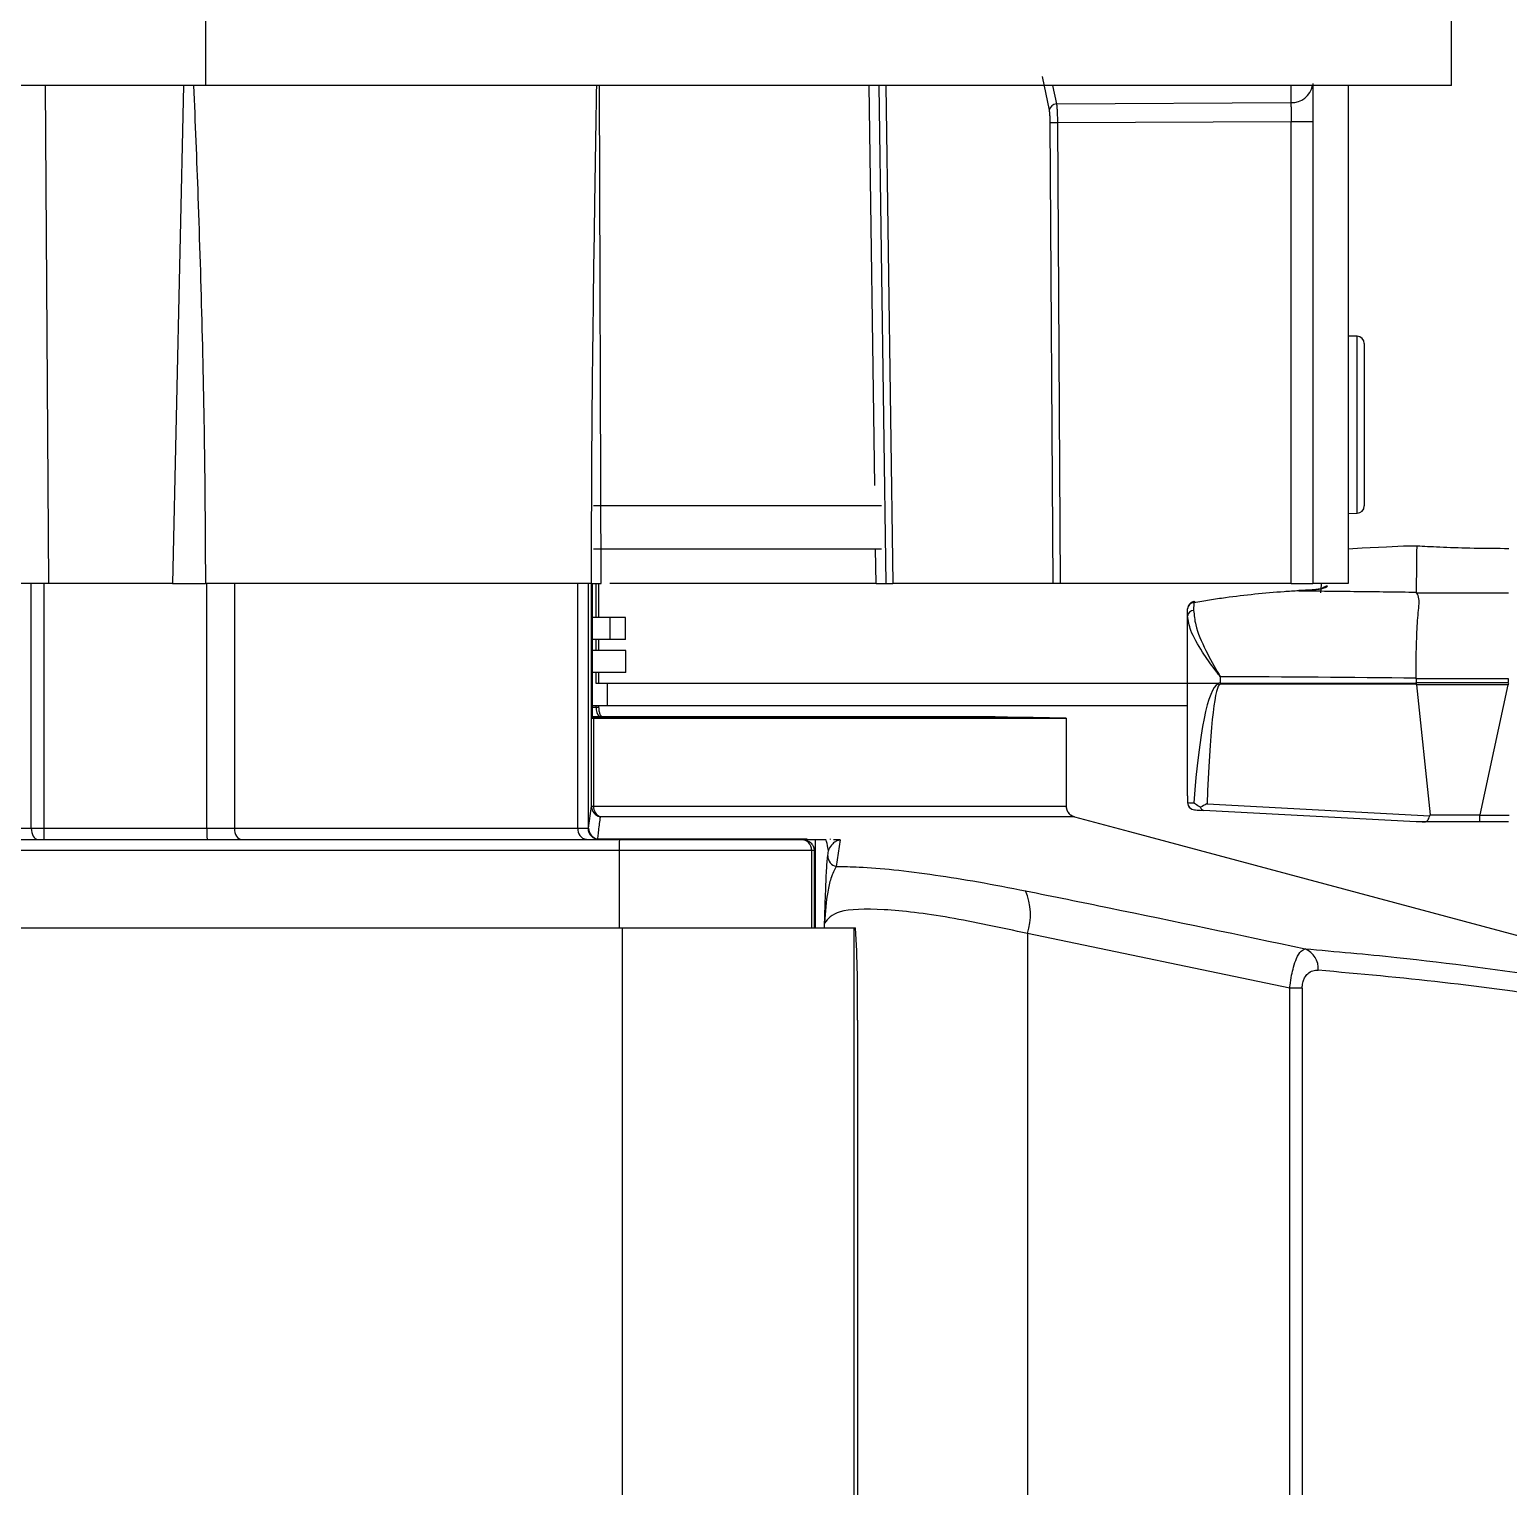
# Model space of a CAD drawing. Extents: x 6 to 134, y 3 to 97.
# Drawn here: x 59.157 to 61.162, y 82.155 to 84.13 of the extents above; entities that cross this region are included whole.
import ezdxf

# ---------------------------------------------------------------- set-up
doc = ezdxf.new("R2010")
doc.units = 0
doc.header["$MEASUREMENT"] = 0
doc.layers.add('OBJECT', color=7, linetype='CONTINUOUS')

msp = doc.modelspace()

# ---------------------------------------------------------------- linework, layer by layer
at = {"layer": 'OBJECT'}
for p, q in [((59.3964, 84.0543), (59.3964, 85.3043)), ((61.0844, 84.0543), (61.0844, 85.3043)), ((60.5395, 84.0207), (60.5301, 84.0662)), ((59.3964, 84.0543), (57.8174, 84.0543)), ((59.1836, 83.3793), (59.1789, 84.0543)), ((59.3662, 84.0543), (59.3513, 83.3793)), ((61.0844, 84.0543), (59.3964, 84.0543)), ((59.9319, 83.3793), (59.9299, 84.0543)), ((60.3028, 83.5119), (60.2953, 84.0543)), ((60.3184, 83.3793), (60.309, 84.0543)), ((60.318, 84.0543), (60.3274, 83.3793)), ((60.544, 84.0543), (60.5492, 84.0294)), ((60.8669, 84.0543), (60.8669, 84.031)), ((60.8964, 84.057), (60.8964, 83.3793)), ((60.9444, 84.0543), (60.9444, 83.3793)), ((60.5492, 84.0294), (60.8669, 84.031)), ((60.5447, 83.3793), (60.5408, 84.0035)), ((60.8671, 84.0051), (60.5505, 84.0036)), ((60.5505, 84.0036), (60.5544, 83.3793)), ((60.8964, 84.0051), (60.8671, 84.0051)), ((60.8671, 83.3793), (60.8671, 84.0051)), ((60.9565, 83.7143), (60.9444, 83.7145)), ((60.9565, 83.4744), (60.9565, 83.7143)), ((60.9664, 83.7043), (60.9664, 83.5943)), ((60.9664, 83.5943), (60.9664, 83.4844)), ((60.3119, 83.4843), (59.9217, 83.4843)), ((60.9444, 83.4742), (60.9565, 83.4744)), ((60.3119, 83.4259), (59.9217, 83.4259)), ((60.3047, 83.3793), (60.304, 83.4259)), ((61.0196, 83.4299), (61.0196, 83.4299)), ((59.1597, 83.0473), (59.1597, 83.3793)), ((59.1768, 83.3793), (59.1768, 83.0473)), ((59.3513, 83.3793), (59.1836, 83.3793)), ((59.9189, 83.3793), (59.3958, 83.3793)), ((59.3978, 83.0473), (59.3978, 83.3793)), ((59.435, 83.3793), (59.435, 83.0473)), ((59.9005, 83.0473), (59.9005, 83.3793)), ((59.9144, 83.3793), (59.9144, 83.0473)), ((59.9189, 83.0774), (59.9189, 83.3793)), ((59.9198, 83.3793), (59.9198, 83.1964)), ((59.9253, 83.3332), (59.9253, 83.3793)), ((59.9287, 83.3793), (59.9287, 83.3332)), ((60.3047, 83.3793), (59.944, 83.3793)), ((60.3047, 83.3793), (60.3184, 83.3793)), ((60.5447, 83.3793), (60.3274, 83.3793)), ((60.8671, 83.3793), (60.5544, 83.3793)), ((60.8671, 83.3793), (60.8964, 83.3793)), ((60.9444, 83.3793), (60.8964, 83.3793)), ((60.8958, 83.3705), (60.8776, 83.3695)), ((60.8958, 83.3702), (60.8776, 83.3693)), ((60.8958, 83.3705), (60.8958, 83.3705)), ((61.0368, 83.3674), (61.0373, 83.3667)), ((61.0373, 83.3667), (61.1618, 83.3667)), ((60.7268, 83.3351), (60.7269, 83.3447)), ((60.7355, 83.3531), (60.7351, 83.3426)), ((60.7365, 83.3546), (60.7353, 83.3543)), ((59.9441, 83.3332), (59.9198, 83.3332)), ((59.9441, 83.3032), (59.9441, 83.3332)), ((59.9651, 83.3332), (59.9441, 83.3332)), ((59.9651, 83.3032), (59.9651, 83.3332)), ((60.7268, 83.2434), (60.7268, 83.3351)), ((59.9441, 83.3032), (59.9198, 83.3032)), ((59.9253, 83.2883), (59.9253, 83.3032)), ((59.9287, 83.3032), (59.9287, 83.2883)), ((59.9651, 83.3032), (59.9441, 83.3032)), ((59.9654, 83.2883), (59.9198, 83.2883)), ((59.9654, 83.2583), (59.9654, 83.2883)), ((59.9654, 83.2583), (59.9198, 83.2583)), ((59.9253, 83.2434), (59.9253, 83.2583)), ((59.9287, 83.2583), (59.9287, 83.2434)), ((59.9409, 83.2434), (59.9253, 83.2434)), ((59.9409, 83.2134), (59.9409, 83.2434)), ((60.7268, 83.2434), (59.9409, 83.2434)), ((60.7682, 83.2434), (60.7268, 83.2434)), ((60.7268, 83.0911), (60.7268, 83.2434)), ((60.7712, 83.2526), (60.7712, 83.2442)), ((60.7712, 83.2442), (61.0367, 83.2442)), ((61.0368, 83.2426), (60.7713, 83.2426)), ((61.1617, 83.2501), (61.0367, 83.2501)), ((61.0367, 83.2501), (61.0367, 83.2449)), ((61.0367, 83.2449), (61.1617, 83.2449)), ((61.0367, 83.2442), (61.0368, 83.2426)), ((61.1613, 83.2418), (61.0369, 83.2418)), ((61.0369, 83.2418), (61.0555, 83.0656)), ((61.1232, 83.0656), (61.1613, 83.2418)), ((61.1617, 83.2449), (61.1617, 83.2501)), ((59.9409, 83.2134), (59.9198, 83.2134)), ((59.9198, 83.2116), (59.9253, 83.2115)), ((60.466, 83.1983), (59.9198, 83.1983)), ((60.4825, 83.1979), (59.9198, 83.1979)), ((60.4828, 83.1979), (59.9198, 83.1979)), ((59.9198, 83.1964), (59.9217, 83.1964)), ((59.9217, 83.1964), (59.9217, 83.0774)), ((59.9217, 83.1964), (60.5624, 83.1964)), ((59.9253, 83.2115), (59.9253, 83.2134)), ((59.9253, 83.2115), (59.9287, 83.2113)), ((59.9287, 83.2134), (59.9287, 83.2113)), ((60.7268, 83.2134), (59.9409, 83.2134)), ((60.466, 83.1979), (60.466, 83.1983)), ((60.4809, 83.198), (60.4815, 83.1979)), ((60.4809, 83.198), (60.4809, 83.1979)), ((60.5025, 83.1976), (60.4828, 83.1979)), ((60.5025, 83.1976), (60.5027, 83.1975)), ((60.5624, 83.1964), (60.5074, 83.1975)), ((60.5624, 83.1964), (60.5177, 83.1973)), ((60.5624, 83.1964), (60.5624, 83.0774)), ((59.9151, 83.0473), (59.9189, 83.0774)), ((59.9189, 83.0774), (59.9217, 83.0774)), ((59.9217, 83.0774), (60.5624, 83.0774)), ((60.7268, 83.0911), (60.7269, 83.0822)), ((60.7532, 83.0806), (61.0553, 83.0642)), ((60.5735, 83.0629), (59.9307, 83.0629)), ((61.0367, 83.0559), (60.7485, 83.0715)), ((61.045, 83.0559), (61.0367, 83.0559)), ((61.1225, 83.0559), (61.045, 83.0559)), ((61.0555, 83.0656), (61.1232, 83.0656)), ((61.1617, 83.0559), (61.1225, 83.0559)), ((61.1231, 83.0653), (61.1627, 83.0653)), ((59.0754, 83.0473), (59.1597, 83.0473)), ((59.1597, 83.0473), (59.1768, 83.0473)), ((59.1768, 83.0473), (59.3978, 83.0473)), ((59.3978, 83.0473), (59.435, 83.0473)), ((59.435, 83.0473), (59.9005, 83.0473)), ((59.9005, 83.0473), (59.9144, 83.0473)), ((59.9144, 83.0473), (59.9151, 83.0473)), ((58.9486, 83.0323), (59.9568, 83.0323)), ((59.9567, 83.0173), (58.9486, 83.0173)), ((59.927, 83.0328), (60.2111, 83.0328)), ((60.2173, 83.0173), (59.9567, 83.0173)), ((59.9567, 83.0173), (59.9567, 82.9123)), ((59.9568, 83.0323), (60.2023, 83.0323)), ((60.2023, 83.0323), (60.2044, 83.0323)), ((60.2044, 83.0323), (60.2227, 83.0323)), ((60.2208, 83.0173), (60.2173, 83.0173)), ((60.2173, 83.0173), (60.2173, 82.9123)), ((60.2208, 83.0173), (60.2208, 82.9123)), ((60.2227, 83.0323), (60.2364, 83.0323)), ((60.2227, 82.9123), (60.2227, 83.0323)), ((60.2391, 83.0099), (60.2401, 83.0173)), ((60.243, 83.0323), (60.243, 83.0328)), ((60.2561, 83.0318), (60.2508, 82.9954)), ((60.2349, 82.9123), (60.2349, 82.9186)), ((59.0552, 82.9123), (59.9607, 82.9123)), ((59.9607, 82.9123), (59.9607, 81.0123)), ((59.9607, 82.9123), (60.2744, 82.9123)), ((60.2744, 82.9123), (60.2744, 81.0123)), ((60.2744, 82.9123), (60.2769, 82.9123)), ((60.5097, 82.9046), (60.5097, 81.7133)), ((60.8654, 82.8308), (60.5097, 82.9046)), ((60.8654, 81.7185), (60.8654, 82.8308)), ((60.8823, 82.8308), (60.8654, 82.8308)), ((60.8823, 82.8308), (60.8823, 81.7283)), ((60.2794, 82.7873), (60.2794, 81.1373))]:
    msp.add_line(p, q, dxfattribs=at)
at = {"layer": 'OBJECT', "flags": 128}
for points in [[(61.0196, 83.4299), (60.9963, 83.4286), (60.9635, 83.4269), (60.9444, 83.4258)], [(60.8776, 83.3693), (60.8776, 83.3695), (60.8776, 83.3695)], [(60.8958, 83.3702), (60.8958, 83.3705), (60.8958, 83.3705)], [(60.5735, 83.0629), (60.6481, 83.043), (61.2465, 82.8826)], [(60.5735, 83.0629), (60.6481, 83.043), (61.2465, 82.8826)], [(59.1597, 83.0473), (59.1599, 83.0444), (59.1604, 83.0415), (59.1612, 83.039), (59.1623, 83.0367), (59.1636, 83.0348), (59.1651, 83.0334), (59.1668, 83.0326), (59.1685, 83.0323)], [(59.435, 83.0473), (59.4352, 83.0444), (59.4358, 83.0415), (59.4367, 83.039), (59.4378, 83.0367), (59.4393, 83.0348), (59.4409, 83.0334), (59.4427, 83.0326), (59.4446, 83.0323)]]:
    msp.add_lwpolyline(points, dxfattribs=at)
at = {"layer": 'OBJECT'}
for centre, radius, start, end in [((60.8682, 84.0595), 0.0285, 267.3386, 349.5443), ((60.5494, 84.0193), 0.01, 91.1303, 172.459), ((60.6666, 74.5085), 9.4958, 90.70059, 90.75896), ((60.9564, 83.7043), 0.01, 0, 89), ((60.9564, 83.4844), 0.01, 271, 0), ((64.8419, 83.3634), 3.8051, 179.0001, 179.9396), ((60.9167, 83.3656), 0.01, 92.5479, 133.9504), ((60.7353, 83.334), 0.00855, 91.3488, 172.8363), ((60.7369, 83.3447), 0.01, 99.2547, 179.8866), ((60.7359, 83.3441), 0.00905, 92.809, 175.6889), ((60.7449, 83.3551), 0.00968, 182.823, 191.8234), ((60.8622, 83.3327), 0.1297, 223.5321, 224.5018), ((60.8865, 83.2442), 0.1152, 179.9998, 180.7844), ((59.9429, 83.21), 0.0177, 175.2939, 221.5714), ((59.9338, 83.0776), 0.0149, 180.4452, 258.1362), ((59.9365, 83.0766), 0.0148, 176.6846, 246.9956), ((60.7369, 83.0821), 0.00999, 179.9527, 266.8572), ((60.7276, 83.082), 0.000648, 168.4953, 180.7623), ((60.7369, 83.0822), 0.01, 180.7902, 266.8205), ((59.4275, 83.0435), 0.2508, 179.1434, 182.5714), ((59.6485, 83.0435), 0.2508, 179.1434, 182.5714), ((59.914, 83.0458), 0.0136, 173.5283, 261.5681), ((59.9294, 83.0473), 0.015, 179.9943, 269.9943), ((59.9301, 83.0473), 0.015, 179.9943, 269.9943), ((59.93, 83.0474), 0.0149, 180.4931, 258.5869), ((59.9301, 83.0416), 0.00935, 250.9697, 269.9199), ((61.4644, 83.021), 1.5077, 179.5725, 180.1425), ((60.2023, 83.0173), 0.015, 359.9926, 89.9926), ((60.254, 83.01), 0.0149, 180.3869, 257.6025), ((60.4321, 82.9305), 0.0818, 341.5288, 23.0636), ((58.7103, 82.8185), 1.5694, 358.8595, 3.425), ((60.8753, 82.8573), 0.0287, 355.1696, 67.9019)]:
    msp.add_arc(centre, radius, start, end, dxfattribs=at)
for centre, major_axis, ratio, start_param, end_param in [((60.7172, 81.1919), (0.1946, 2.2237), 0.001244, 0.181145, 0.210308), ((60.7868, 82.6746), (-0.0158, 0.5695), 0.101651, 0.04985, 0.771515), ((60.7791, 82.6731), (-0.0078, 0.5695), 0.050854, 0.051966, 0.77263), ((60.7868, 82.6746), (-0.0158, 0.5695), 0.101651, 6.280372, 6.333035), ((60.7791, 82.6731), (-0.0078, 0.5695), 0.050854, 6.282487, 6.335151), ((60.679, 81.1809), (7.8821, 0), 0.262863, 1.525405, 1.559096), ((60.589, 83.2501), (0.4477, 0), 0.268039, 0, 0.004204), ((60.589, 83.2449), (0.4477, 0), 0.268039, 6.276674, 6.283185), ((60.5887, 83.2449), (0.4484, -0.007), 0.267183, 0.032513, 0.03903), ((62.1398, 83.2449), (0.9788, 0.0064), 0.122419, 3.101136, 3.114225), ((60.7868, 83.0794), (0.06, -0.0027), 0.000057, 3.194361, 3.67501), ((60.7863, 83.0695), (0.05, -0.0027), 0.000068, 3.194362, 3.856194), ((61.0182, 83.0659), (0.0374, -0.0006), 0.267183, 6.175097, 6.315699), ((61.1225, 83.0659), (0, 0.01), 0.059909, 3.141593, 4.660029), ((61.2047, 83.0659), (0.0816, 0.0005), 0.122419, 3.114225, 3.140405)]:
    msp.add_ellipse(centre, major_axis=major_axis, ratio=ratio, start_param=start_param, end_param=end_param, dxfattribs=at)
for points, knots in [([(59.3797, 84.0543), (59.3818, 84.004), (59.3862, 83.8938), (59.3913, 83.7238), (59.395, 83.5491), (59.3955, 83.4342), (59.3958, 83.3793)], [0, 0, 0, 0, 0.22394, 0.489698, 0.755953, 1, 1, 1, 1]), ([(59.9189, 83.3793), (59.9191, 83.4342), (59.9193, 83.5491), (59.9211, 83.7237), (59.9235, 83.8938), (59.9252, 84.0039), (59.9261, 84.0543)], [0, 0, 0, 0, 0.24402, 0.510283, 0.77599, 1, 1, 1, 1]), ([(60.5408, 84.0035), (60.5408, 84.0052), (60.5407, 84.0087), (60.5404, 84.0135), (60.54, 84.0177), (60.5396, 84.0197), (60.5395, 84.0207)], [0, 0, 0, 0, 0.248922, 0.499832, 0.751193, 1, 1, 1, 1]), ([(60.5492, 84.0294), (60.5494, 84.0279), (60.5497, 84.0249), (60.5501, 84.0186), (60.5504, 84.0114), (60.5504, 84.0062), (60.5505, 84.0036)], [0, 0, 0, 0, 0.249391, 0.499164, 0.749322, 1, 1, 1, 1]), ([(60.8669, 84.031), (60.8669, 84.0296), (60.867, 84.0266), (60.8671, 84.0202), (60.8672, 84.013), (60.8671, 84.0077), (60.8671, 84.0051)], [0, 0, 0, 0, 0.249456, 0.499866, 0.749774, 1, 1, 1, 1]), ([(61.0374, 83.4298), (61.0307, 83.4298), (61.0222, 83.4299), (61.0201, 83.4299), (61.0196, 83.4299)], [0, 0, 0, 0, 0.791837, 1, 1, 1, 1]), ([(61.0376, 83.4298), (61.0376, 83.4298), (61.0375, 83.4298), (61.0374, 83.4298), (61.0374, 83.4298), (61.0374, 83.4298), (61.0374, 83.4298)], [0, 0, 0, 0, 0.159851, 0.363921, 0.750554, 1, 1, 1, 1]), ([(61.1623, 83.4263), (61.1463, 83.4264), (61.1143, 83.4266), (61.0718, 83.428), (61.0482, 83.4292), (61.0389, 83.4297), (61.0376, 83.4298)], [0, 0, 0, 0, 0.315568, 0.631102, 0.947588, 1, 1, 1, 1]), ([(59.1836, 83.3793), (59.1797, 83.3793), (59.1691, 83.3793), (59.1545, 83.3793), (59.1454, 83.3793), (59.1419, 83.3793)], [0, 0, 0, 0, 0.2638841, 0.7230958, 1, 1, 1, 1]), ([(59.3513, 83.3793), (59.358, 83.3793), (59.3716, 83.3793), (59.3866, 83.3793), (59.3939, 83.3793), (59.3958, 83.3793)], [0, 0, 0, 0, 0.425022, 0.850044, 1, 1, 1, 1]), ([(59.9189, 83.3793), (59.9227, 83.3793), (59.9301, 83.3793), (59.9328, 83.3793), (59.9321, 83.3793), (59.9319, 83.3793)], [0, 0, 0, 0, 0.425022, 0.850044, 1, 1, 1, 1]), ([(60.3184, 83.3793), (60.319, 83.3793), (60.3201, 83.3793), (60.3217, 83.3793), (60.3232, 83.3793), (60.3246, 83.3793), (60.3257, 83.3793), (60.3267, 83.3793), (60.3271, 83.3793), (60.3274, 83.3793)], [0, 0, 0, 0, 0.143842, 0.287685, 0.431527, 0.575369, 0.719212, 0.85775, 1, 1, 1, 1]), ([(60.5544, 83.3793), (60.5532, 83.3793), (60.5516, 83.3793), (60.5496, 83.3793), (60.5482, 83.3793), (60.547, 83.3793), (60.546, 83.3793), (60.5451, 83.3793), (60.5449, 83.3793), (60.5447, 83.3793)], [0, 0, 0, 0, 0.235211, 0.351549, 0.467887, 0.584225, 0.700562, 0.8169, 1, 1, 1, 1]), ([(60.8776, 83.3693), (60.871, 83.3688), (60.851, 83.3676), (60.8178, 83.3647), (60.7842, 83.3607), (60.7567, 83.3567), (60.7425, 83.3543), (60.7355, 83.3531)], [0, 0, 0, 0, 0.139672, 0.419039, 0.698673, 0.849307, 1, 1, 1, 1]), ([(60.8776, 83.3693), (60.9042, 83.369), (60.9572, 83.3685), (61.0103, 83.3678), (61.0368, 83.3674)], [0, 0, 0, 0, 0.499998, 1, 1, 1, 1]), ([(60.9163, 83.3756), (60.916, 83.3751), (60.9154, 83.3741), (60.9117, 83.3726), (60.9064, 83.3713), (60.9007, 83.3705), (60.8971, 83.3703), (60.8958, 83.3702)], [0, 0, 0, 0, 0.219062, 0.43802, 0.659218, 0.879999, 1, 1, 1, 1]), ([(60.9007, 83.3709), (60.9, 83.3708), (60.8985, 83.3706), (60.8968, 83.3705), (60.8958, 83.3705)], [0, 0, 0, 0, 0.433823, 1, 1, 1, 1]), ([(60.9103, 83.3729), (60.9103, 83.3729), (60.9103, 83.3729), (60.9094, 83.3725), (60.9074, 83.372), (60.9044, 83.3713), (60.9018, 83.371), (60.9007, 83.3709)], [0, 0, 0, 0, 0.0913354, 0.2529194, 0.4856352, 0.779574, 1, 1, 1, 1]), ([(61.0367, 83.2506), (61.0366, 83.2558), (61.0364, 83.2744), (61.0373, 83.3054), (61.0389, 83.3375), (61.042, 83.358), (61.0386, 83.3643), (61.0373, 83.3667)], [0, 0, 0, 0, 0.097508, 0.351331, 0.599304, 0.843154, 1, 1, 1, 1]), ([(60.7351, 83.3426), (60.7357, 83.3362), (60.7372, 83.3198), (60.7504, 83.2897), (60.7635, 83.2657), (60.7706, 83.2538), (60.7712, 83.2528), (60.7712, 83.2526)], [0, 0, 0, 0, 0.244744, 0.626729, 0.967928, 0.996144, 1, 1, 1, 1]), ([(60.7712, 83.2526), (60.7712, 83.2527), (60.7704, 83.2538), (60.7678, 83.2571), (60.7593, 83.2682), (60.745, 83.2887), (60.7302, 83.314), (60.7278, 83.3287), (60.7268, 83.3351)], [0, 0, 0, 0, 0.00366, 0.034965, 0.112488, 0.381452, 0.732443, 1, 1, 1, 1]), ([(59.9287, 83.2113), (59.9288, 83.2096), (59.9289, 83.2064), (59.9304, 83.202), (59.9326, 83.1986), (59.9351, 83.1967), (59.9369, 83.1965), (59.9376, 83.1964)], [0, 0, 0, 0, 0.205587, 0.410971, 0.62192, 0.8408, 1, 1, 1, 1]), ([(60.466, 83.1983), (60.4662, 83.1982), (60.4666, 83.1982), (60.4693, 83.1982), (60.4732, 83.1981), (60.4773, 83.198), (60.48, 83.198), (60.4809, 83.198)], [0, 0, 0, 0, 0.219103, 0.438205, 0.657327, 0.876491, 1, 1, 1, 1]), ([(60.5177, 83.1973), (60.516, 83.1973), (60.5126, 83.1974), (60.5081, 83.1974), (60.5048, 83.1975), (60.503, 83.1975), (60.5028, 83.1975), (60.5027, 83.1975)], [0, 0, 0, 0, 0.217156, 0.434313, 0.651451, 0.868548, 1, 1, 1, 1]), ([(60.5735, 83.0629), (60.5719, 83.0635), (60.5687, 83.0647), (60.5651, 83.0684), (60.5628, 83.0728), (60.5625, 83.076), (60.5624, 83.0774)], [0, 0, 0, 0, 0.257672, 0.515344, 0.773013, 1, 1, 1, 1]), ([(60.5624, 83.0774), (60.5625, 83.0757), (60.5629, 83.0724), (60.5654, 83.0679), (60.5691, 83.0645), (60.5721, 83.0635), (60.5735, 83.0629)], [0, 0, 0, 0, 0.257663, 0.515326, 0.772991, 1, 1, 1, 1]), ([(60.7444, 83.0759), (60.7419, 83.0772), (60.7384, 83.0791), (60.7359, 83.0811), (60.7352, 83.0817), (60.7352, 83.0818)], [0, 0, 0, 0, 0.696361, 0.978817, 1, 1, 1, 1]), ([(60.7532, 83.0806), (60.7532, 83.0806), (60.7501, 83.0789), (60.7472, 83.0774), (60.7444, 83.0759)], [0, 0, 0, 0, 0.019973, 1, 1, 1, 1]), ([(60.7485, 83.0715), (60.7485, 83.0715), (60.7482, 83.0715), (60.7472, 83.0718), (60.7458, 83.0728), (60.7449, 83.0745), (60.7445, 83.0756), (60.7444, 83.0759)], [0, 0, 0, 0, 0.017181, 0.202287, 0.556603, 0.898381, 1, 1, 1, 1]), ([(59.9307, 83.0629), (59.9305, 83.0614), (59.9296, 83.0538), (59.9283, 83.0438), (59.9273, 83.0351), (59.927, 83.0328)], [0, 0, 0, 0, 0.155366, 0.77683, 1, 1, 1, 1]), ([(61.045, 83.0559), (61.0465, 83.0559), (61.0491, 83.0559), (61.0516, 83.0571), (61.0532, 83.0592), (61.0543, 83.0618), (61.055, 83.0635), (61.0553, 83.0642)], [0, 0, 0, 0, 0.281503, 0.477149, 0.672463, 0.878462, 1, 1, 1, 1]), ([(60.2044, 83.0323), (60.2078, 83.0317), (60.2126, 83.0308), (60.2166, 83.0273), (60.2183, 83.0251), (60.2193, 83.0234), (60.2199, 83.022), (60.2203, 83.0209), (60.2205, 83.0199), (60.2207, 83.0191), (60.2208, 83.0182), (60.2208, 83.0177), (60.2208, 83.0174), (60.2208, 83.0173)], [0, 0, 0, 0, 0.434627, 0.617752, 0.742518, 0.826811, 0.883654, 0.922133, 0.948432, 0.975445, 0.986317, 0.99524, 1, 1, 1, 1]), ([(60.2401, 83.0173), (60.2401, 83.0173), (60.2399, 83.0185), (60.2389, 83.0234), (60.2376, 83.0304), (60.2366, 83.032), (60.2364, 83.0323)], [0, 0, 0, 0, 0.008584, 0.189393, 0.837829, 1, 1, 1, 1]), ([(60.2561, 83.0318), (60.2558, 83.0317), (60.2549, 83.0315), (60.2537, 83.0311), (60.2522, 83.0305), (60.2503, 83.0296), (60.2471, 83.0275), (60.2428, 83.0235), (60.2411, 83.0197), (60.2401, 83.0173)], [0, 0, 0, 0, 0.0180916, 0.0462875, 0.0877031, 0.148913, 0.2433934, 0.5227367, 1, 1, 1, 1]), ([(60.243, 83.0323), (60.243, 83.0323), (60.243, 83.0323), (60.243, 83.0326), (60.243, 83.0328)], [0, 0, 0, 0, 0.319945, 1, 1, 1, 1]), ([(60.2472, 83.0323), (60.2494, 83.0323), (60.252, 83.0322), (60.2555, 83.0318), (60.256, 83.0318), (60.2561, 83.0318)], [0, 0, 0, 0, 0.856884, 0.971724, 1, 1, 1, 1]), ([(60.2349, 82.9186), (60.2349, 82.9187), (60.2354, 82.9324), (60.2362, 82.9588), (60.2376, 82.9932), (60.2386, 83.0043), (60.2391, 83.0099)], [0, 0, 0, 0, 0.003343, 0.331824, 0.663145, 1, 1, 1, 1]), ([(60.2508, 82.9954), (60.2482, 82.9908), (60.2437, 82.983), (60.2378, 82.956), (60.2355, 82.9339), (60.2349, 82.9187), (60.2349, 82.9186)], [0, 0, 0, 0, 0.330348, 0.563666, 0.996531, 1, 1, 1, 1]), ([(60.2508, 82.9954), (60.2607, 82.9954), (60.2834, 82.9952), (60.3283, 82.9915), (60.383, 82.9846), (60.4433, 82.975), (60.4858, 82.9667), (60.5074, 82.9625)], [0, 0, 0, 0, 0.163605, 0.373342, 0.589026, 0.791974, 1, 1, 1, 1]), ([(60.5074, 82.9625), (60.5452, 82.9549), (60.6715, 82.9293), (60.7977, 82.9026), (60.8861, 82.8839)], [0, 0, 0, 0, 0.299277, 1, 1, 1, 1]), ([(60.5097, 82.9046), (60.4735, 82.9125), (60.3999, 82.9285), (60.3104, 82.939), (60.2483, 82.9369), (60.2393, 82.9246), (60.2349, 82.9186)], [0, 0, 0, 0, 0.2437889, 0.4949006, 0.751327, 1, 1, 1, 1]), ([(60.8654, 82.8308), (60.8655, 82.832), (60.8661, 82.8379), (60.8677, 82.8478), (60.8706, 82.8604), (60.8749, 82.8725), (60.8804, 82.8816), (60.8843, 82.8832), (60.8861, 82.8839)], [0, 0, 0, 0, 0.042308, 0.200181, 0.341589, 0.528829, 0.780324, 1, 1, 1, 1]), ([(60.8861, 82.8839), (60.9275, 82.8803), (61.0402, 82.8704), (61.1526, 82.8549), (61.2235, 82.8451)], [0, 0, 0, 0, 0.368459, 1, 1, 1, 1]), ([(60.8823, 82.8308), (60.8823, 82.8314), (60.8823, 82.8344), (60.8832, 82.8394), (60.8857, 82.8456), (60.8902, 82.8513), (60.8966, 82.8548), (60.9015, 82.8549), (60.9038, 82.8549)], [0, 0, 0, 0, 0.03751, 0.176038, 0.303573, 0.484244, 0.750671, 1, 1, 1, 1]), ([(61.2409, 82.8161), (61.1848, 82.824), (61.0725, 82.8397), (60.9601, 82.8498), (60.9038, 82.8549)], [0, 0, 0, 0, 0.499916, 1, 1, 1, 1])]:
    msp.add_open_spline(points, degree=3, knots=knots, dxfattribs=at)

doc.saveas('drawing.dxf')
